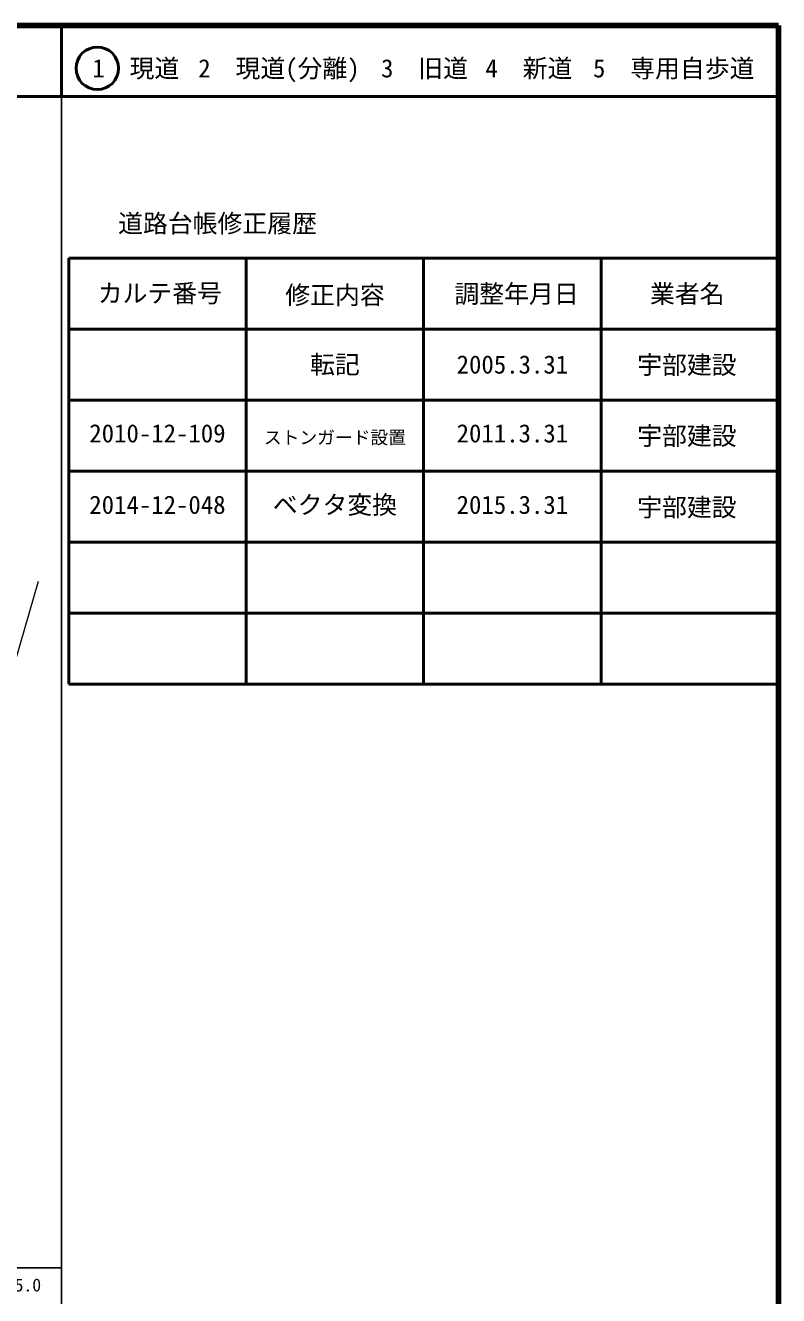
# Model space of a CAD drawing. Units: millimetres on the paper, enlarged 1000 times. Extents: x 40000 to 680000, y 20000 to 380000.
# Drawn here: x 573900 to 680000, y 201104 to 380000 of the extents above; entities that cross this region are included whole.
import ezdxf
from ezdxf.enums import TextEntityAlignment as Align

# ---------------------------------------------------------------- set-up
doc = ezdxf.new("R2010")
doc.units = ezdxf.units.MM
doc.header["$LTSCALE"] = 1000
for name, color, linetype, lineweight in [('M-STR-HTXT', 7, 'Continuous', 13), ('M-TTL', 2, 'Continuous', 140), ('M-TTL-BAND', 7, 'Continuous', 25), ('M-TTL-FRAM', 2, 'Continuous', 50), ('M-TTL-LINE', 7, 'Continuous', 50)]:
    doc.layers.add(name, color=color, linetype=linetype, lineweight=lineweight)
doc.layers.add('M-TTL-TXT', color=7, linetype='Continuous')
doc.styles.add('ＭＳ ゴシック', font='')
doc.styles.get('ＭＳ ゴシック').set_extended_font_data('MS Gothic')

msp = doc.modelspace()

# ---------------------------------------------------------------- linework, layer by layer
at = {"layer": 'M-STR-HTXT'}
msp.add_line((575701, 301672), (555250, 231770), dxfattribs=at)
at = {"layer": 'M-TTL'}
for p, q in [((680000, 380000), (40000, 380000)), ((680000, 20000), (680000, 380000))]:
    msp.add_line(p, q, dxfattribs=at)
at = {"layer": 'M-TTL-BAND'}
for p, q in [((579000, 20000), (579000, 370000)), ((40000, 205000), (579000, 205000))]:
    msp.add_line(p, q, dxfattribs=at)
at = {"layer": 'M-TTL-FRAM'}
for p, q in [((580000, 347197), (580000, 287197)), ((580000, 347197), (680000, 347197)), ((580000, 287197), (680000, 287197))]:
    msp.add_line(p, q, dxfattribs=at)
at = {"layer": 'M-TTL-LINE'}
for p, q in [((579000, 380000), (579000, 370000)), ((40000, 370000), (680000, 370000)), ((605000, 347197), (605000, 287197)), ((630000, 347197), (630000, 287197)), ((655000, 347197), (655000, 287197)), ((580000, 337197), (680000, 337197)), ((580000, 327197), (680000, 327197)), ((580000, 317197), (680000, 317197)), ((580000, 307197), (680000, 307197)), ((580000, 297197), (680000, 297197))]:
    msp.add_line(p, q, dxfattribs=at)
msp.add_circle((584031, 373958), 3000, dxfattribs=at)

# ---------------------------------------------------------------- texts
at = {"layer": 'M-TTL-BAND', "style": 'ＭＳ ゴシック'}
msp.add_text('505.0', height=1833, dxfattribs=at).set_placement((573000, 201132), align=Align.BOTTOM_CENTER)
at = {"layer": 'M-TTL-TXT', "style": 'ＭＳ ゴシック'}
for s, p in [('1\u3000現道', (589448, 373958)), ('2\u3000現道(分離)', (609619, 373958)), ('3\u3000旧道', (630121, 373958)), ('4\u3000新道', (644824, 373958)), ('5\u3000専用自歩道', (665228, 373958)), ('道路台帳修正履歴', (600968, 352113)), ('カルテ番号', (592839, 342277)), ('修正内容', (617509, 342023)), ('調整年月日', (643089, 342197)), ('業者名', (667134, 342197)), ('転記', (617500, 332245)), ('2005.3.31', (642500, 332245)), ('宇部建設', (667077, 332189)), ('宇部建設', (667077, 322189)), ('宇部建設', (667077, 312126))]:
    msp.add_text(s, height=2566, dxfattribs=at).set_placement(p, align=Align.MIDDLE_CENTER)
for s, height, p in [('2010-12-109', 2566, (592500, 320495)), ('2011.3.31', 2566, (642500, 320495)), ('ストンガード設置', 1833, (617500, 320495)), ('2014-12-048', 2566, (592500, 310433)), ('ベクタ変換', 2566, (617500, 310433)), ('2015.3.31', 2566, (642500, 310433))]:
    msp.add_text(s, height=height, dxfattribs=at).set_placement(p, align=Align.BOTTOM_CENTER)

doc.saveas('drawing.dxf')
